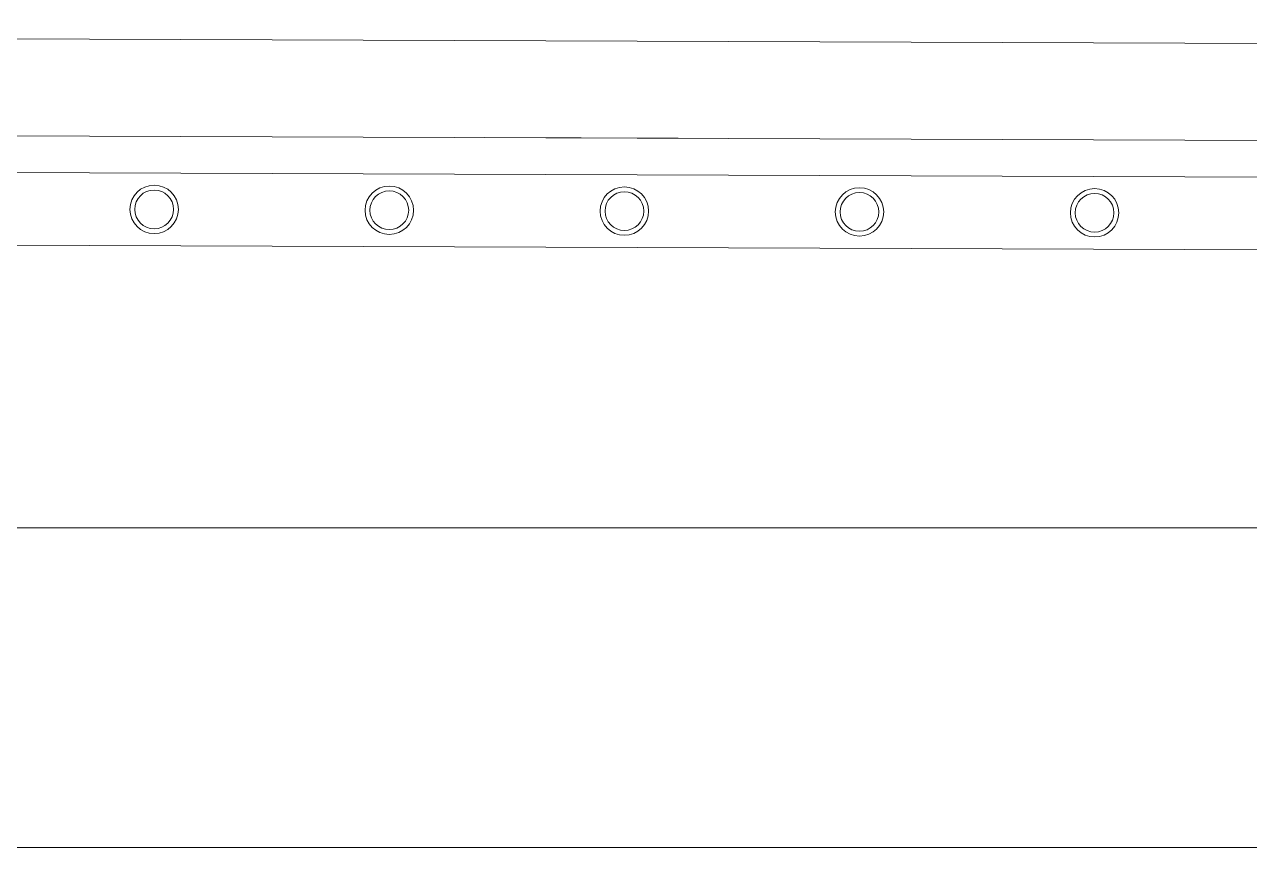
# Model space of a CAD drawing. Header units: millimetres. Extents: x 32721 to 103787, y 57624 to 127312.
# Drawn here: x 33099.7 to 33355.2, y 61252 to 61423.7 of the extents above; entities that cross this region are included whole.
import ezdxf

# ---------------------------------------------------------------- set-up
doc = ezdxf.new("R2010")
doc.units = ezdxf.units.MM
doc.header["$LTSCALE"] = 10
doc.linetypes.add('DASHED', pattern=[0.75, 0.5, -0.25])
for name, color, linetype, lineweight in [('1轮廓实线层', 7, 'Continuous', 18), ('2细线层', 4, 'Continuous', 18), ('图框层', 7, 'Continuous', 18)]:
    doc.layers.add(name, color=color, linetype=linetype, lineweight=lineweight)

msp = doc.modelspace()

# ---------------------------------------------------------------- linework, layer by layer
at = {"layer": '1轮廓实线层'}
for p, q in [((33461.09, 61419.34), (33085.35, 61420.7)), ((33663.25, 61418.61), (33085.35, 61420.7)), ((33683.39, 61398.32), (33065.06, 61400.55)), ((33236.05, 61399.94), (33195.62, 61400.08)), ((33039.62, 61393), (33708.78, 61390.59)), ((33025.17, 61377.89), (33724.65, 61375.37))]:
    msp.add_line(p, q, dxfattribs=at)
at = {"layer": '1轮廓实线层', "linetype": 'DASHED'}
msp.add_lwpolyline([(32887.35, 62184.8), (33823.3, 62184.8), (33823.3, 61318.65), (32887.35, 61318.65)], close=True, dxfattribs=at)
at = {"layer": '1轮廓实线层'}
for centre, radius in [((33126.78, 61385.11), 5.05), ((33175.81, 61384.93), 5.05), ((33224.83, 61384.75), 5.05), ((33273.85, 61384.58), 5.05), ((33322.88, 61384.4), 5.05), ((33126.78, 61385.11), 4.04), ((33175.81, 61384.93), 4.04), ((33224.83, 61384.75), 4.04), ((33273.85, 61384.58), 4.04), ((33322.88, 61384.4), 4.04)]:
    msp.add_circle(centre, radius, dxfattribs=at)
at = {"layer": '2细线层'}
msp.add_line((36680.69, 61251.98), (32720.69, 61251.98), dxfattribs=at)
at = {"layer": '图框层'}
msp.add_line((32887.35, 61318.65), (36614.02, 61318.65), dxfattribs=at)

doc.saveas('drawing.dxf')
